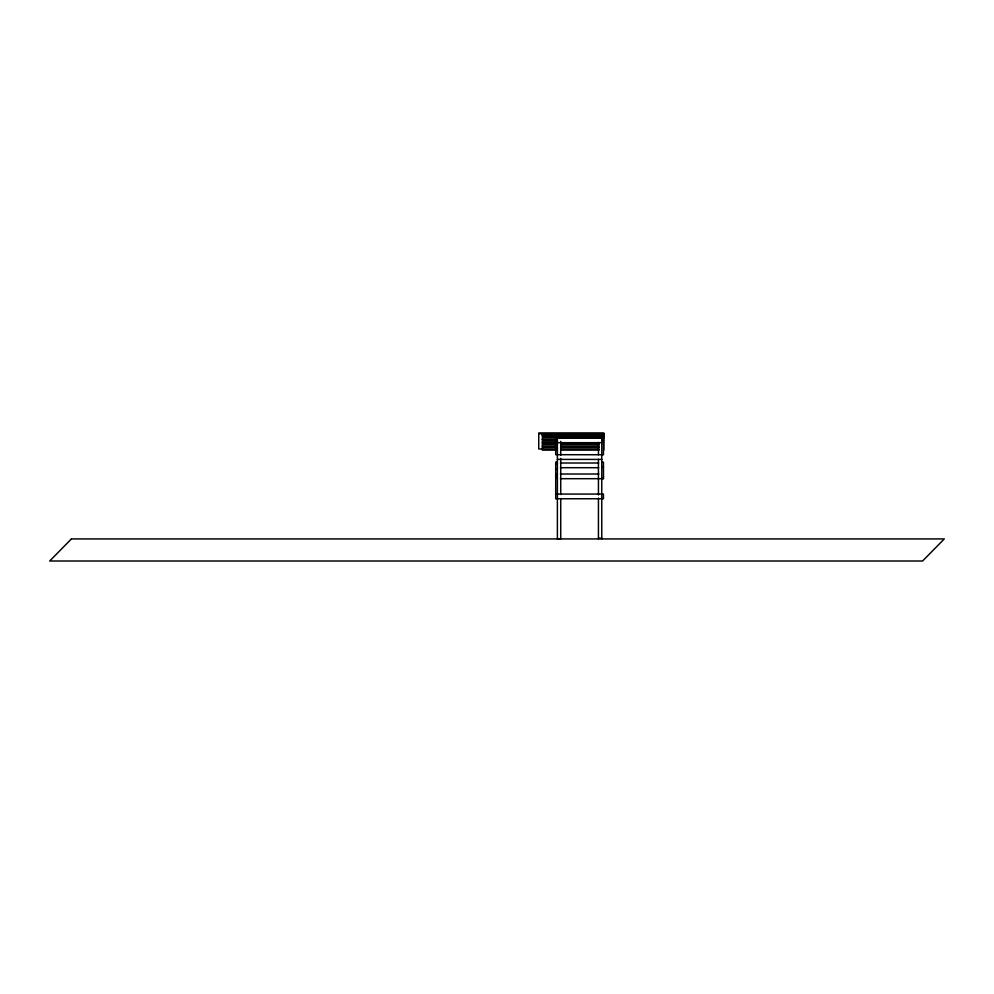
<?xml version="1.0" encoding="UTF-8"?>
<svg xmlns="http://www.w3.org/2000/svg" width="994" height="994" viewBox="0 0 994 994"><rect width="100%" height="100%" fill="white"/><g stroke="black" fill="none" stroke-linecap="round" stroke-linejoin="round"><path stroke-width="1.49" d="M538.748 433.657L603.867 433.657M603.78 434.105L542.326 434.105L542.326 436.478L603.78 436.478M542.326 434.825L603.78 434.825M542.326 435.757L603.78 435.757M603.78 437.758L542.326 437.758L542.326 440.131L557.385 440.292M557.385 437.994L601.805 437.994M557.385 438.292L560.728 438.292M542.326 439.41L556.155 439.41M601.768 440.367L603.445 440.367M556.155 441.199L542.326 441.199L542.326 443.585L556.155 443.585M557.385 442.678L601.805 442.678M542.326 442.852L556.155 442.852M560.765 442.852L599.171 442.852M560.765 443.585L599.171 443.585M556.155 444.542L542.326 444.542L542.326 446.927L556.155 446.927M560.765 444.542L599.171 444.542M542.326 446.194L556.155 446.194M560.765 446.194L599.171 446.194M560.765 446.927L599.171 446.927M556.155 447.673L542.326 447.673L542.326 450.058L556.155 450.058M560.765 447.673L599.171 447.673M543.395 448.99L538.748 448.99L538.748 432.999L603.867 432.999L603.78 450.058M542.326 449.325L556.155 449.325M560.765 449.325L599.171 449.325M560.765 450.058L599.171 450.058M557.385 459.414L601.805 459.414M557.385 462.123L555.708 462.123L555.708 498.752L603.445 498.752L603.445 494.068L555.708 494.068M601.768 462.123L603.445 462.123L603.507 478.698L560.392 478.698M560.442 463.005L598.711 463.005M555.708 464.248L557.385 464.248M601.768 467.267L603.445 467.267M560.442 467.702L598.711 467.702M555.708 468.932L557.385 468.932M560.392 474.014L598.885 474.014M601.768 478.499L603.445 478.499M598.45 538.189L601.805 538.189M557.385 538.698L560.728 538.698M603.445 435.732L603.445 454.755L555.708 454.68L555.708 435.658M601.768 435.732L601.768 538.922M598.45 442.417L598.45 454.767M598.425 459.265L598.45 494.937M598.45 498.031L598.425 538.922M560.728 441.386L560.728 455.289M560.728 458.383L560.728 494.503M560.728 498.541L560.728 538.922M557.385 435.658L557.385 538.922M555.77 474.014L555.77 478.698M71.419 538.922L49.7 561.001L922.581 561.001L944.3 538.922L71.419 538.922"/></g></svg>
